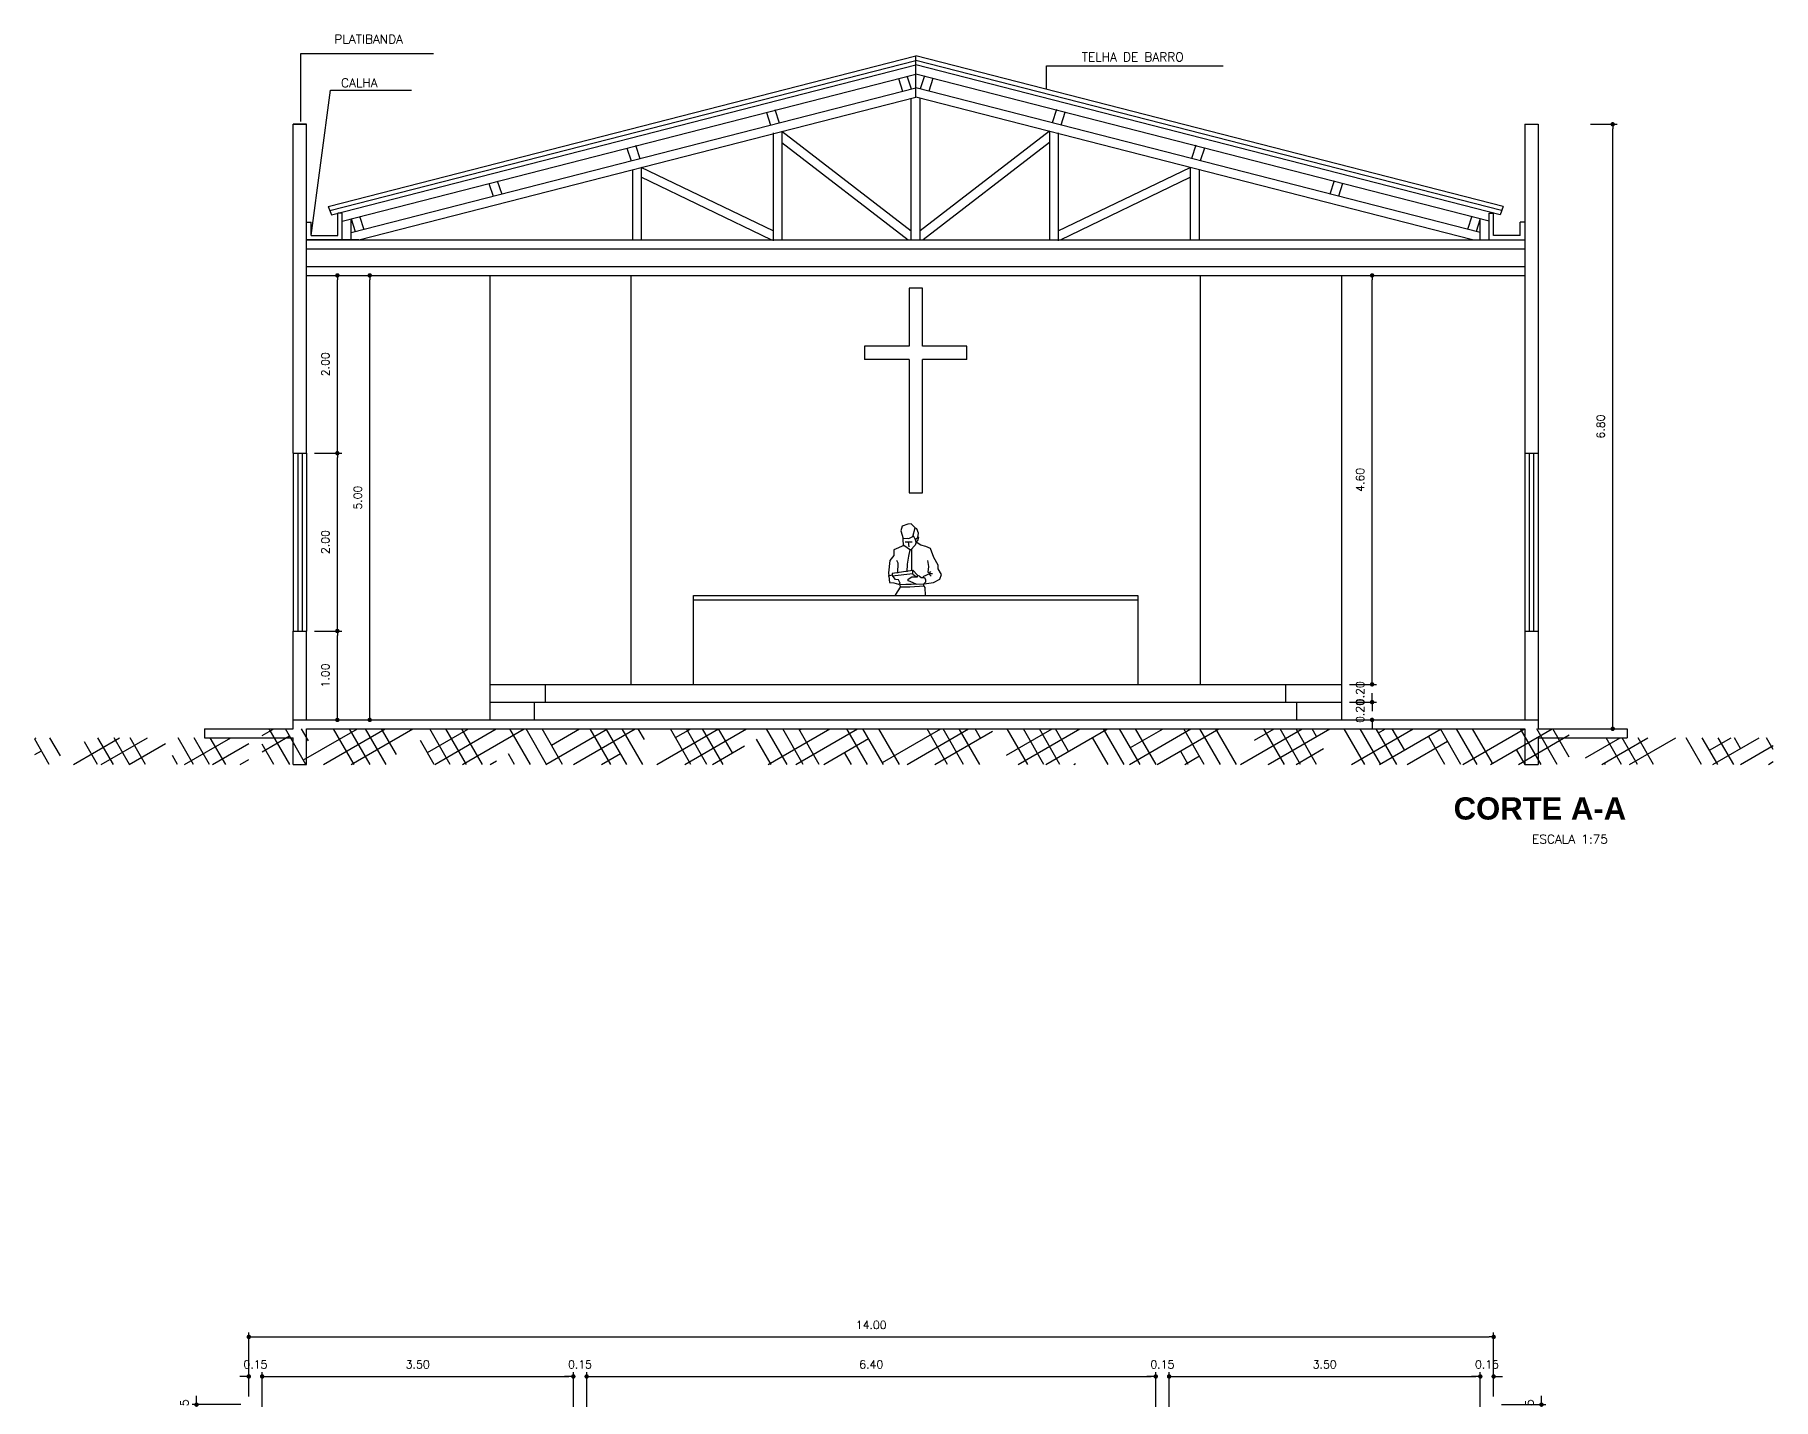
# Model space of a CAD drawing. Extents: x -230.3 to -156.5, y 53.3 to 122.6.
# Drawn here: x -176.05 to -156.5, y 107.28 to 122.63 of the extents above; entities that cross this region are included whole.
import ezdxf
from ezdxf.enums import TextEntityAlignment as Align

# ---------------------------------------------------------------- set-up
doc = ezdxf.new("R2010")
doc.units = 0
doc.header["$MEASUREMENT"] = 0
doc.layers.get('DEFPOINTS').update_dxf_attribs({"linetype": 'CONTINUOUS'})
for name, color, linetype in [('ACESSÓRIO', 2, 'CONTINUOUS'), ('ALVENARIA', 7, 'CONTINUOUS'), ('ALVENARIA1', 44, 'CONTINUOUS'), ('COBERTURA', 6, 'CONTINUOUS'), ('COTA', 1, 'CONTINUOUS'), ('GENTE', 1, 'CONTINUOUS'), ('HATCH', 30, 'CONTINUOUS'), ('JAPOR', 142, 'CONTINUOUS'), ('TEXTO2', 40, 'CONTINUOUS'), ('TEXTO5', 5, 'CONTINUOUS')]:
    doc.layers.add(name, color=color, linetype=linetype)
doc.styles.add('SANSSERIFBOLD', font='sasb____.pfb')
doc.styles.add('SIMPLEX', font='SIMPLEX.SHX')
doc.dimstyles.new('DIM50', dxfattribs={"dimtxt": 0.09, "dimasz": 0.05, "dimexe": 0.05, "dimexo": 0.09, "dimgap": 0.09, "dimtad": 1, "dimzin": 0, "dimdsep": 46, "dimtxsty": 'SIMPLEX', "dimblk": 'DOT', "dimcen": 0.09, "dimadec": 0, "dimazin": 0, "dimtfac": 1, "dimtix": 1, "dimtofl": 0, "dimtmove": 2, "dimatfit": 3, "dimldrblk": 'DOT', "dimfxl": 1, "dimtolj": 1, "dimtzin": 0, "dimarcsym": 0})

# ---------------------------------------------------------------- blocks, each defined once
blk = doc.blocks.new('DOT')
at = {"layer": 'ALVENARIA', "color": 0, "linetype": 'ByBlock'}
blk.add_line((-0.5, 0), (-1, 0), dxfattribs=at)
at = {"layer": 'ALVENARIA', "color": 0, "linetype": 'ByBlock', "const_width": 0.5}
blk.add_lwpolyline([(-0.25, 0, 1), (0.25, 0, 1)], format="xyb", close=True, dxfattribs=at)
blk = doc.blocks.new('*D63')
at = {"layer": 'COTA', "color": 0, "lineweight": -2}
for p, q in [((-172.525, 119.919), (-172.23, 119.919)), ((-172.28, 114.969), (-172.28, 119.869)), ((-172.525, 114.919), (-172.23, 114.919))]:
    blk.add_line(p, q, dxfattribs=at)
at = {"layer": 'DEFPOINTS', "color": 0}
for p in [(-172.615, 119.919), (-172.28, 119.919), (-172.615, 114.919)]:
    blk.add_point(p, dxfattribs=at)
at = {"layer": 'COTA', "color": 0, "lineweight": -2, "xscale": 0.05, "yscale": 0.05, "zscale": 0.05}
for p, rotation in [((-172.28, 119.919), 90), ((-172.28, 114.919), 270)]:
    blk.add_blockref('DOT', p, dxfattribs=dict(at, rotation=rotation))
at = {"layer": 'COTA', "color": 0, "insert": (-172.415, 117.419), "char_height": 0.09, "attachment_point": 5, "rotation": 90, "style": 'SIMPLEX'}
blk.add_mtext('\\A1;5.00', dxfattribs=at)
blk = doc.blocks.new('*D64')
at = {"layer": 'COTA', "color": 0, "lineweight": -2}
for p, q in [((-161.007, 115.169), (-161.007, 115.219)), ((-161.262, 115.119), (-160.957, 115.119)), ((-161.262, 114.919), (-160.957, 114.919)), ((-161.007, 114.869), (-161.007, 114.819))]:
    blk.add_line(p, q, dxfattribs=at)
at = {"layer": 'DEFPOINTS', "color": 0}
for p in [(-161.352, 115.119), (-161.007, 115.119), (-161.352, 114.919)]:
    blk.add_point(p, dxfattribs=at)
at = {"layer": 'COTA', "color": 0, "lineweight": -2, "xscale": 0.05, "yscale": 0.05, "zscale": 0.05}
for p, rotation in [((-161.007, 115.119), 270), ((-161.007, 114.919), 90)]:
    blk.add_blockref('DOT', p, dxfattribs=dict(at, rotation=rotation))
at = {"layer": 'COTA', "color": 0, "insert": (-161.142, 115.019), "char_height": 0.09, "attachment_point": 5, "rotation": 90, "style": 'SIMPLEX'}
blk.add_mtext('\\A1;0.20', dxfattribs=at)
blk = doc.blocks.new('*D65')
at = {"layer": 'COTA', "color": 0, "lineweight": -2}
for p, q in [((-161.007, 115.369), (-161.007, 115.419)), ((-161.262, 115.319), (-160.957, 115.319)), ((-161.007, 115.069), (-161.007, 115.019))]:
    blk.add_line(p, q, dxfattribs=at)
at = {"layer": 'DEFPOINTS', "color": 0}
for p in [(-161.352, 115.319), (-161.007, 115.319), (-161.352, 115.119)]:
    blk.add_point(p, dxfattribs=at)
at = {"layer": 'COTA', "color": 0, "lineweight": -2, "xscale": 0.05, "yscale": 0.05, "zscale": 0.05}
for p, rotation in [((-161.007, 115.319), 270), ((-161.007, 115.119), 90)]:
    blk.add_blockref('DOT', p, dxfattribs=dict(at, rotation=rotation))
at = {"layer": 'COTA', "color": 0, "insert": (-161.142, 115.219), "char_height": 0.09, "attachment_point": 5, "rotation": 90, "style": 'SIMPLEX'}
blk.add_mtext('\\A1;0.20', dxfattribs=at)
blk = doc.blocks.new('*D66')
at = {"layer": 'COTA', "color": 0, "lineweight": -2}
for p, q in [((-161.262, 119.919), (-160.957, 119.919)), ((-161.007, 115.369), (-161.007, 119.869))]:
    blk.add_line(p, q, dxfattribs=at)
at = {"layer": 'DEFPOINTS', "color": 0}
for p in [(-161.352, 119.919), (-161.007, 119.919), (-161.352, 115.319)]:
    blk.add_point(p, dxfattribs=at)
at = {"layer": 'COTA', "color": 0, "lineweight": -2, "xscale": 0.05, "yscale": 0.05, "zscale": 0.05}
for p, rotation in [((-161.007, 119.919), 90), ((-161.007, 115.319), 270)]:
    blk.add_blockref('DOT', p, dxfattribs=dict(at, rotation=rotation))
at = {"layer": 'COTA', "color": 0, "insert": (-161.142, 117.619), "char_height": 0.09, "attachment_point": 5, "rotation": 90, "style": 'SIMPLEX'}
blk.add_mtext('\\A1;4.60', dxfattribs=at)
blk = doc.blocks.new('*D68')
at = {"layer": 'COTA', "color": 0, "lineweight": -2}
for p, q in [((-158.55, 121.619), (-158.251, 121.619)), ((-158.301, 114.869), (-158.301, 121.569)), ((-158.55, 114.819), (-158.251, 114.819))]:
    blk.add_line(p, q, dxfattribs=at)
at = {"layer": 'DEFPOINTS', "color": 0}
for p in [(-158.64, 121.619), (-158.301, 121.619), (-158.64, 114.819)]:
    blk.add_point(p, dxfattribs=at)
at = {"layer": 'COTA', "color": 0, "lineweight": -2, "xscale": 0.05, "yscale": 0.05, "zscale": 0.05}
for p, rotation in [((-158.301, 121.619), 90), ((-158.301, 114.819), 270)]:
    blk.add_blockref('DOT', p, dxfattribs=dict(at, rotation=rotation))
at = {"layer": 'COTA', "color": 0, "insert": (-158.436, 118.219), "char_height": 0.09, "attachment_point": 5, "rotation": 90, "style": 'SIMPLEX'}
blk.add_mtext('\\A1;6.80', dxfattribs=at)
blk = doc.blocks.new('*D122')
at = {"layer": 'COTA', "color": 0, "lineweight": -2}
for p, q in [((-159.84, 107.534), (-159.89, 107.534)), ((-159.64, 107.307), (-159.64, 107.584)), ((-159.59, 107.534), (-159.54, 107.534))]:
    blk.add_line(p, q, dxfattribs=at)
at = {"layer": 'DEFPOINTS', "color": 0}
for p in [(-159.64, 107.534), (-159.64, 107.217), (-159.79, 107.067)]:
    blk.add_point(p, dxfattribs=at)
at = {"layer": 'COTA', "color": 0, "lineweight": -2, "xscale": 0.05, "yscale": 0.05, "zscale": 0.05}
blk.add_blockref('DOT', (-159.79, 107.534), dxfattribs=at)
at = {"layer": 'COTA', "color": 0, "lineweight": -2, "xscale": 0.05, "yscale": 0.05, "zscale": 0.05, "rotation": 180}
blk.add_blockref('DOT', (-159.64, 107.534), dxfattribs=at)
at = {"layer": 'COTA', "color": 0, "insert": (-159.715, 107.669), "char_height": 0.09, "attachment_point": 5, "style": 'SIMPLEX'}
blk.add_mtext('\\A1;0.15', dxfattribs=at)
blk = doc.blocks.new('*D121')
at = {"layer": 'COTA', "color": 0, "lineweight": -2}
for p, q in [((-163.24, 107.534), (-159.84, 107.534)), ((-159.79, 107.157), (-159.79, 107.584))]:
    blk.add_line(p, q, dxfattribs=at)
at = {"layer": 'DEFPOINTS', "color": 0}
for p in [(-159.79, 107.534), (-163.29, 107.067), (-159.79, 107.067)]:
    blk.add_point(p, dxfattribs=at)
at = {"layer": 'COTA', "color": 0, "lineweight": -2, "xscale": 0.05, "yscale": 0.05, "zscale": 0.05, "rotation": 180}
blk.add_blockref('DOT', (-163.29, 107.534), dxfattribs=at)
at = {"layer": 'COTA', "color": 0, "lineweight": -2, "xscale": 0.05, "yscale": 0.05, "zscale": 0.05}
blk.add_blockref('DOT', (-159.79, 107.534), dxfattribs=at)
at = {"layer": 'COTA', "color": 0, "insert": (-161.54, 107.669), "char_height": 0.09, "attachment_point": 5, "style": 'SIMPLEX'}
blk.add_mtext('\\A1;3.50', dxfattribs=at)
blk = doc.blocks.new('*D120')
at = {"layer": 'COTA', "color": 0, "lineweight": -2}
for p, q in [((-163.49, 107.534), (-163.54, 107.534)), ((-163.29, 107.157), (-163.29, 107.584)), ((-163.24, 107.534), (-163.19, 107.534))]:
    blk.add_line(p, q, dxfattribs=at)
at = {"layer": 'DEFPOINTS', "color": 0}
for p in [(-163.29, 107.534), (-163.44, 107.067), (-163.29, 107.067)]:
    blk.add_point(p, dxfattribs=at)
at = {"layer": 'COTA', "color": 0, "lineweight": -2, "xscale": 0.05, "yscale": 0.05, "zscale": 0.05}
blk.add_blockref('DOT', (-163.44, 107.534), dxfattribs=at)
at = {"layer": 'COTA', "color": 0, "lineweight": -2, "xscale": 0.05, "yscale": 0.05, "zscale": 0.05, "rotation": 180}
blk.add_blockref('DOT', (-163.29, 107.534), dxfattribs=at)
at = {"layer": 'COTA', "color": 0, "insert": (-163.365, 107.669), "char_height": 0.09, "attachment_point": 5, "style": 'SIMPLEX'}
blk.add_mtext('\\A1;0.15', dxfattribs=at)
blk = doc.blocks.new('*D119')
at = {"layer": 'COTA', "color": 0, "lineweight": -2}
for p, q in [((-169.79, 107.534), (-163.49, 107.534)), ((-163.44, 107.157), (-163.44, 107.584))]:
    blk.add_line(p, q, dxfattribs=at)
at = {"layer": 'DEFPOINTS', "color": 0}
for p in [(-163.44, 107.534), (-169.84, 107.067), (-163.44, 107.067)]:
    blk.add_point(p, dxfattribs=at)
at = {"layer": 'COTA', "color": 0, "lineweight": -2, "xscale": 0.05, "yscale": 0.05, "zscale": 0.05, "rotation": 180}
blk.add_blockref('DOT', (-169.84, 107.534), dxfattribs=at)
at = {"layer": 'COTA', "color": 0, "lineweight": -2, "xscale": 0.05, "yscale": 0.05, "zscale": 0.05}
blk.add_blockref('DOT', (-163.44, 107.534), dxfattribs=at)
at = {"layer": 'COTA', "color": 0, "insert": (-166.64, 107.669), "char_height": 0.09, "attachment_point": 5, "style": 'SIMPLEX'}
blk.add_mtext('\\A1;6.40', dxfattribs=at)
blk = doc.blocks.new('*D118')
at = {"layer": 'COTA', "color": 0, "lineweight": -2}
for p, q in [((-170.04, 107.534), (-170.09, 107.534)), ((-169.84, 107.157), (-169.84, 107.584)), ((-169.79, 107.534), (-169.74, 107.534))]:
    blk.add_line(p, q, dxfattribs=at)
at = {"layer": 'DEFPOINTS', "color": 0}
for p in [(-169.84, 107.534), (-169.99, 107.067), (-169.84, 107.067)]:
    blk.add_point(p, dxfattribs=at)
at = {"layer": 'COTA', "color": 0, "lineweight": -2, "xscale": 0.05, "yscale": 0.05, "zscale": 0.05}
blk.add_blockref('DOT', (-169.99, 107.534), dxfattribs=at)
at = {"layer": 'COTA', "color": 0, "lineweight": -2, "xscale": 0.05, "yscale": 0.05, "zscale": 0.05, "rotation": 180}
blk.add_blockref('DOT', (-169.84, 107.534), dxfattribs=at)
at = {"layer": 'COTA', "color": 0, "insert": (-169.915, 107.669), "char_height": 0.09, "attachment_point": 5, "style": 'SIMPLEX'}
blk.add_mtext('\\A1;0.15', dxfattribs=at)
blk = doc.blocks.new('*D117')
at = {"layer": 'COTA', "color": 0, "lineweight": -2}
for p, q in [((-173.44, 107.534), (-170.04, 107.534)), ((-169.99, 107.157), (-169.99, 107.584))]:
    blk.add_line(p, q, dxfattribs=at)
at = {"layer": 'DEFPOINTS', "color": 0}
for p in [(-169.99, 107.534), (-173.49, 107.067), (-169.99, 107.067)]:
    blk.add_point(p, dxfattribs=at)
at = {"layer": 'COTA', "color": 0, "lineweight": -2, "xscale": 0.05, "yscale": 0.05, "zscale": 0.05, "rotation": 180}
blk.add_blockref('DOT', (-173.49, 107.534), dxfattribs=at)
at = {"layer": 'COTA', "color": 0, "lineweight": -2, "xscale": 0.05, "yscale": 0.05, "zscale": 0.05}
blk.add_blockref('DOT', (-169.99, 107.534), dxfattribs=at)
at = {"layer": 'COTA', "color": 0, "insert": (-171.74, 107.669), "char_height": 0.09, "attachment_point": 5, "style": 'SIMPLEX'}
blk.add_mtext('\\A1;3.50', dxfattribs=at)
blk = doc.blocks.new('*D116')
at = {"layer": 'COTA', "color": 0, "lineweight": -2}
for p, q in [((-173.69, 107.534), (-173.74, 107.534)), ((-173.64, 107.307), (-173.64, 107.584)), ((-173.49, 107.157), (-173.49, 107.584)), ((-173.44, 107.534), (-173.39, 107.534))]:
    blk.add_line(p, q, dxfattribs=at)
at = {"layer": 'DEFPOINTS', "color": 0}
for p in [(-173.49, 107.534), (-173.64, 107.217), (-173.49, 107.067)]:
    blk.add_point(p, dxfattribs=at)
at = {"layer": 'COTA', "color": 0, "lineweight": -2, "xscale": 0.05, "yscale": 0.05, "zscale": 0.05}
blk.add_blockref('DOT', (-173.64, 107.534), dxfattribs=at)
at = {"layer": 'COTA', "color": 0, "lineweight": -2, "xscale": 0.05, "yscale": 0.05, "zscale": 0.05, "rotation": 180}
blk.add_blockref('DOT', (-173.49, 107.534), dxfattribs=at)
at = {"layer": 'COTA', "color": 0, "insert": (-173.565, 107.669), "char_height": 0.09, "attachment_point": 5, "style": 'SIMPLEX'}
blk.add_mtext('\\A1;0.15', dxfattribs=at)
blk = doc.blocks.new('*D165')
at = {"layer": 'COTA', "color": 0, "lineweight": -2}
for p, q in [((-173.73, 107.217), (-174.278, 107.217)), ((-174.228, 107.267), (-174.228, 107.317)), ((-173.73, 107.067), (-174.278, 107.067)), ((-174.228, 107.017), (-174.228, 106.967))]:
    blk.add_line(p, q, dxfattribs=at)
at = {"layer": 'DEFPOINTS', "color": 0}
for p in [(-174.228, 107.217), (-173.64, 107.217), (-173.64, 107.067)]:
    blk.add_point(p, dxfattribs=at)
at = {"layer": 'COTA', "color": 0, "lineweight": -2, "xscale": 0.05, "yscale": 0.05, "zscale": 0.05}
for p, rotation in [((-174.228, 107.217), 270), ((-174.228, 107.067), 90)]:
    blk.add_blockref('DOT', p, dxfattribs=dict(at, rotation=rotation))
at = {"layer": 'COTA', "color": 0, "insert": (-174.363, 107.142), "char_height": 0.09, "attachment_point": 5, "rotation": 90, "style": 'SIMPLEX'}
blk.add_mtext('\\A1;0.15', dxfattribs=at)
blk = doc.blocks.new('*D168')
at = {"layer": 'COTA', "color": 0, "lineweight": -2}
for p, q in [((-173.64, 107.307), (-173.64, 108.029)), ((-173.59, 107.979), (-159.69, 107.979)), ((-159.64, 107.307), (-159.64, 108.029))]:
    blk.add_line(p, q, dxfattribs=at)
at = {"layer": 'DEFPOINTS', "color": 0}
for p in [(-159.64, 107.979), (-173.64, 107.217), (-159.64, 107.217)]:
    blk.add_point(p, dxfattribs=at)
at = {"layer": 'COTA', "color": 0, "lineweight": -2, "xscale": 0.05, "yscale": 0.05, "zscale": 0.05, "rotation": 180}
blk.add_blockref('DOT', (-173.64, 107.979), dxfattribs=at)
at = {"layer": 'COTA', "color": 0, "lineweight": -2, "xscale": 0.05, "yscale": 0.05, "zscale": 0.05}
blk.add_blockref('DOT', (-159.64, 107.979), dxfattribs=at)
at = {"layer": 'COTA', "color": 0, "insert": (-166.64, 108.114), "char_height": 0.09, "attachment_point": 5, "style": 'SIMPLEX'}
blk.add_mtext('\\A1;14.00', dxfattribs=at)
blk = doc.blocks.new('*D189')
at = {"layer": 'COTA', "color": 0, "lineweight": -2}
for p, q in [((-172.9, 115.919), (-172.594, 115.919)), ((-172.644, 114.969), (-172.644, 115.869)), ((-172.9, 114.919), (-172.594, 114.919))]:
    blk.add_line(p, q, dxfattribs=at)
at = {"layer": 'DEFPOINTS', "color": 0}
for p in [(-172.99, 115.919), (-172.644, 115.919), (-172.99, 114.919)]:
    blk.add_point(p, dxfattribs=at)
at = {"layer": 'COTA', "color": 0, "lineweight": -2, "xscale": 0.05, "yscale": 0.05, "zscale": 0.05}
for p, rotation in [((-172.644, 115.919), 90), ((-172.644, 114.919), 270)]:
    blk.add_blockref('DOT', p, dxfattribs=dict(at, rotation=rotation))
at = {"layer": 'COTA', "color": 0, "insert": (-172.779, 115.419), "char_height": 0.09, "attachment_point": 5, "rotation": 90, "style": 'SIMPLEX'}
blk.add_mtext('\\A1;1.00', dxfattribs=at)
blk = doc.blocks.new('*D190')
at = {"layer": 'COTA', "color": 0, "lineweight": -2}
for p, q in [((-172.9, 117.919), (-172.594, 117.919)), ((-172.644, 115.969), (-172.644, 117.869)), ((-172.9, 115.919), (-172.594, 115.919))]:
    blk.add_line(p, q, dxfattribs=at)
at = {"layer": 'DEFPOINTS', "color": 0}
for p in [(-172.99, 117.919), (-172.644, 117.919), (-172.99, 115.919)]:
    blk.add_point(p, dxfattribs=at)
at = {"layer": 'COTA', "color": 0, "lineweight": -2, "xscale": 0.05, "yscale": 0.05, "zscale": 0.05}
for p, rotation in [((-172.644, 117.919), 90), ((-172.644, 115.919), 270)]:
    blk.add_blockref('DOT', p, dxfattribs=dict(at, rotation=rotation))
at = {"layer": 'COTA', "color": 0, "insert": (-172.779, 116.919), "char_height": 0.09, "attachment_point": 5, "rotation": 90, "style": 'SIMPLEX'}
blk.add_mtext('\\A1;2.00', dxfattribs=at)
blk = doc.blocks.new('*D191')
at = {"layer": 'COTA', "color": 0, "lineweight": -2}
for p, q in [((-172.9, 119.919), (-172.594, 119.919)), ((-172.644, 117.969), (-172.644, 119.869)), ((-172.9, 117.919), (-172.594, 117.919))]:
    blk.add_line(p, q, dxfattribs=at)
at = {"layer": 'DEFPOINTS', "color": 0}
for p in [(-172.99, 119.919), (-172.644, 119.919), (-172.99, 117.919)]:
    blk.add_point(p, dxfattribs=at)
at = {"layer": 'COTA', "color": 0, "lineweight": -2, "xscale": 0.05, "yscale": 0.05, "zscale": 0.05}
for p, rotation in [((-172.644, 119.919), 90), ((-172.644, 117.919), 270)]:
    blk.add_blockref('DOT', p, dxfattribs=dict(at, rotation=rotation))
at = {"layer": 'COTA', "color": 0, "insert": (-172.779, 118.919), "char_height": 0.09, "attachment_point": 5, "rotation": 90, "style": 'SIMPLEX'}
blk.add_mtext('\\A1;2.00', dxfattribs=at)
blk = doc.blocks.new('*D208')
at = {"layer": 'COTA', "color": 0, "lineweight": -2}
for p, q in [((-159.55, 107.217), (-159.052, 107.217)), ((-159.102, 107.267), (-159.102, 107.317)), ((-159.7, 107.067), (-159.052, 107.067)), ((-159.102, 107.017), (-159.102, 106.967))]:
    blk.add_line(p, q, dxfattribs=at)
at = {"layer": 'DEFPOINTS', "color": 0}
for p in [(-159.64, 107.217), (-159.102, 107.217), (-159.79, 107.067)]:
    blk.add_point(p, dxfattribs=at)
at = {"layer": 'COTA', "color": 0, "lineweight": -2, "xscale": 0.05, "yscale": 0.05, "zscale": 0.05}
for p, rotation in [((-159.102, 107.217), 270), ((-159.102, 107.067), 90)]:
    blk.add_blockref('DOT', p, dxfattribs=dict(at, rotation=rotation))
at = {"layer": 'COTA', "color": 0, "insert": (-159.237, 107.142), "char_height": 0.09, "attachment_point": 5, "rotation": 90, "style": 'SIMPLEX'}
blk.add_mtext('\\A1;0.15', dxfattribs=at)

msp = doc.modelspace()

# ---------------------------------------------------------------- hatches: boundary and pattern name
at = {"layer": 'HATCH'}
h = msp.add_hatch(dxfattribs=at)
h.set_pattern_fill('HOUND', color=256, scale=2.5, angle=30, style=0)
h.set_pattern_definition([(30, (0.98129, -0.67255), (0.46314088, 0.44781647), [2.5, -1.25]), (120, (0.98129, -0.67255), (0.17718353, -0.61939088), [2.5, -1.25])])
h.paths.add_polyline_path([(-158.79, 114.819), (-173.49, 114.819), (-173.49, 114.419), (-158.79, 114.419)])
h.paths.add_polyline_path([(-156.496, 114.719), (-157.64, 114.719), (-158.64, 114.719), (-158.64, 114.419), (-156.496, 114.419)])
h.paths.add_polyline_path([(-173.64, 114.719), (-174.64, 114.719), (-176.047, 114.719), (-176.047, 114.419), (-173.64, 114.419)])

# ---------------------------------------------------------------- linework, layer by layer
at = {"layer": 'ACESSÓRIO'}
for p, q in [((-168.64, 115.319), (-168.64, 116.319)), ((-168.64, 116.319), (-163.64, 116.319)), ((-168.64, 116.269), (-163.64, 116.269)), ((-163.64, 116.319), (-163.64, 115.319))]:
    msp.add_line(p, q, dxfattribs=at)
at = {"layer": 'ALVENARIA'}
for p, q in [((-173.14, 121.619), (-172.99, 121.619)), ((-173.14, 117.919), (-173.14, 121.619)), ((-172.99, 121.619), (-173.14, 121.619)), ((-172.99, 117.919), (-172.99, 121.619)), ((-159.29, 121.619), (-159.29, 117.919)), ((-159.29, 121.619), (-159.14, 121.619)), ((-159.14, 121.619), (-159.14, 117.919)), ((-173.14, 117.919), (-172.99, 117.919)), ((-159.29, 117.919), (-159.14, 117.919)), ((-173.14, 114.819), (-173.14, 115.919)), ((-173.14, 115.919), (-172.99, 115.919)), ((-172.99, 114.919), (-172.99, 115.919)), ((-159.29, 115.919), (-159.29, 114.919)), ((-159.29, 115.919), (-159.14, 115.919)), ((-159.14, 115.919), (-159.14, 114.819)), ((-174.14, 114.819), (-173.14, 114.819)), ((-174.14, 114.819), (-174.14, 114.719)), ((-173.14, 114.919), (-159.14, 114.919)), ((-172.99, 114.419), (-172.99, 114.819)), ((-172.99, 114.819), (-159.29, 114.819)), ((-159.29, 114.819), (-159.29, 114.419)), ((-159.14, 114.819), (-158.14, 114.819)), ((-158.14, 114.819), (-158.14, 114.719)), ((-174.14, 114.719), (-173.14, 114.719)), ((-173.14, 114.419), (-173.14, 114.719)), ((-159.14, 114.719), (-158.14, 114.719)), ((-159.14, 114.719), (-159.14, 114.419)), ((-173.14, 114.419), (-172.99, 114.419)), ((-159.29, 114.419), (-159.14, 114.419))]:
    msp.add_line(p, q, dxfattribs=at)
at = {"layer": 'ALVENARIA1'}
for p, q in [((-172.99, 120.019), (-159.29, 120.019)), ((-172.99, 119.919), (-159.29, 119.919)), ((-170.928, 119.919), (-170.928, 114.919)), ((-169.34, 115.319), (-169.34, 119.919)), ((-162.94, 119.919), (-162.94, 115.319)), ((-161.352, 119.919), (-161.352, 114.919)), ((-170.928, 115.319), (-161.352, 115.319)), ((-170.928, 115.119), (-161.352, 115.119))]:
    msp.add_line(p, q, dxfattribs=at)
at = {"layer": 'COBERTURA'}
for p, q in [((-172.747, 120.695), (-166.14, 122.39)), ((-172.729, 120.648), (-166.14, 122.338)), ((-172.711, 120.601), (-166.14, 122.287)), ((-159.533, 120.695), (-166.14, 122.39)), ((-166.14, 121.925), (-166.14, 122.39)), ((-166.14, 121.925), (-166.14, 122.39)), ((-159.551, 120.648), (-166.14, 122.338)), ((-159.568, 120.601), (-166.14, 122.287)), ((-172.59, 120.529), (-166.14, 122.183)), ((-172.49, 120.4), (-166.14, 122.028)), ((-166.334, 122.134), (-166.287, 121.991)), ((-166.239, 122.165), (-166.19, 122.016)), ((-159.69, 120.529), (-166.14, 122.183)), ((-159.79, 120.4), (-166.14, 122.028)), ((-166.041, 122.165), (-166.09, 122.016)), ((-165.946, 122.134), (-165.993, 121.991)), ((-172.401, 120.319), (-166.14, 121.925)), ((-166.19, 120.319), (-166.19, 121.912)), ((-159.879, 120.319), (-166.14, 121.925)), ((-166.09, 120.319), (-166.09, 121.912)), ((-167.819, 121.753), (-167.772, 121.61)), ((-167.724, 121.784), (-167.675, 121.635)), ((-166.19, 120.319), (-166.19, 121.612)), ((-166.19, 120.319), (-166.19, 121.612)), ((-166.19, 120.319), (-166.19, 121.612)), ((-166.19, 120.319), (-166.19, 121.612)), ((-166.19, 120.319), (-166.19, 121.612)), ((-166.09, 120.319), (-166.09, 121.612)), ((-166.09, 120.319), (-166.09, 121.612)), ((-166.09, 120.319), (-166.09, 121.612)), ((-166.09, 120.319), (-166.09, 121.612)), ((-166.09, 120.319), (-166.09, 121.612)), ((-164.556, 121.784), (-164.605, 121.635)), ((-164.461, 121.753), (-164.508, 121.61)), ((-167.744, 121.524), (-167.744, 120.308)), ((-167.644, 121.54), (-166.19, 120.419)), ((-167.644, 121.54), (-167.644, 120.319)), ((-164.636, 121.54), (-166.09, 120.419)), ((-164.636, 121.54), (-164.636, 120.319)), ((-164.536, 121.524), (-164.536, 120.308)), ((-169.387, 121.351), (-169.34, 121.208)), ((-169.292, 121.382), (-169.243, 121.233)), ((-167.644, 121.413), (-166.224, 120.319)), ((-164.636, 121.413), (-166.056, 120.319)), ((-162.988, 121.382), (-163.037, 121.233)), ((-162.893, 121.351), (-162.94, 121.208)), ((-169.326, 121.108), (-169.326, 120.319)), ((-167.744, 120.419), (-169.226, 121.134)), ((-169.226, 121.134), (-169.226, 120.319)), ((-164.536, 120.419), (-163.053, 121.134)), ((-163.053, 121.134), (-163.053, 120.319)), ((-162.953, 121.108), (-162.953, 120.319)), ((-170.94, 120.952), (-170.893, 120.809)), ((-170.845, 120.983), (-170.796, 120.834)), ((-167.767, 120.319), (-169.226, 121.023)), ((-164.513, 120.319), (-163.053, 121.023)), ((-161.435, 120.983), (-161.484, 120.834)), ((-161.34, 120.952), (-161.386, 120.809)), ((-172.747, 120.695), (-172.711, 120.601)), ((-159.533, 120.695), (-159.568, 120.601)), ((-172.99, 120.519), (-172.94, 120.519)), ((-172.94, 120.369), (-172.94, 120.519)), ((-172.64, 120.369), (-172.64, 120.619)), ((-172.59, 120.619), (-172.64, 120.619)), ((-172.59, 120.319), (-172.59, 120.619)), ((-172.49, 120.319), (-172.49, 120.555)), ((-172.49, 120.555), (-172.443, 120.412)), ((-172.395, 120.586), (-172.346, 120.437)), ((-159.885, 120.586), (-159.934, 120.437)), ((-159.79, 120.555), (-159.837, 120.412)), ((-159.79, 120.319), (-159.79, 120.555)), ((-159.69, 120.319), (-159.69, 120.619)), ((-159.69, 120.619), (-159.64, 120.619)), ((-159.64, 120.369), (-159.64, 120.619)), ((-159.29, 120.519), (-159.34, 120.519)), ((-159.34, 120.369), (-159.34, 120.519)), ((-172.99, 120.319), (-159.379, 120.319)), ((-172.401, 120.319), (-172.99, 120.319)), ((-172.94, 120.369), (-172.64, 120.369)), ((-159.879, 120.319), (-159.29, 120.319)), ((-159.34, 120.369), (-159.64, 120.369)), ((-172.99, 120.219), (-159.29, 120.219))]:
    msp.add_line(p, q, dxfattribs=at)
at = {"layer": 'COTA'}
for p, q in [((-173.053, 121.65), (-173.053, 122.416)), ((-173.053, 122.416), (-171.562, 122.416)), ((-164.668, 122.009), (-164.668, 122.278)), ((-164.668, 122.278), (-162.68, 122.278)), ((-172.94, 120.369), (-172.722, 122.002)), ((-172.722, 122.002), (-171.811, 122.002))]:
    msp.add_line(p, q, dxfattribs=at)
at = {"layer": 'GENTE'}
for p, q in [((-166.23, 117.121), (-166.292, 117.097)), ((-166.192, 117.126), (-166.23, 117.121)), ((-166.145, 117.078), (-166.192, 117.126)), ((-166.292, 117.097), (-166.306, 117.045)), ((-166.306, 117.045), (-166.282, 116.96)), ((-166.282, 116.96), (-166.235, 116.964)), ((-166.278, 116.874), (-166.282, 116.96)), ((-166.259, 116.922), (-166.178, 116.922)), ((-166.235, 116.964), (-166.216, 116.96)), ((-166.225, 116.922), (-166.216, 116.865)), ((-166.216, 116.96), (-166.173, 116.983)), ((-166.173, 116.983), (-166.145, 117.078)), ((-166.168, 116.993), (-166.159, 116.979)), ((-166.159, 116.979), (-166.145, 116.95)), ((-166.126, 117.069), (-166.149, 117.078)), ((-166.145, 116.95), (-166.116, 116.969)), ((-166.135, 116.917), (-166.145, 116.955)), ((-166.116, 116.945), (-166.135, 116.917)), ((-166.107, 117.021), (-166.126, 117.069)), ((-166.116, 116.969), (-166.107, 117.021)), ((-166.116, 116.979), (-166.107, 116.974)), ((-166.107, 116.974), (-166.116, 116.945)), ((-166.387, 116.77), (-166.43, 116.712)), ((-166.273, 116.879), (-166.387, 116.831)), ((-166.387, 116.831), (-166.387, 116.77)), ((-166.197, 116.827), (-166.273, 116.879)), ((-166.221, 116.76), (-166.235, 116.67)), ((-166.206, 116.831), (-166.221, 116.76)), ((-166.145, 116.884), (-166.197, 116.827)), ((-166.187, 116.841), (-166.187, 116.693)), ((-166.135, 116.917), (-166.145, 116.884)), ((-166.083, 116.884), (-166.135, 116.917)), ((-166.026, 116.869), (-166.083, 116.884)), ((-165.974, 116.846), (-166.026, 116.869)), ((-165.935, 116.746), (-165.974, 116.846)), ((-165.888, 116.66), (-165.935, 116.746)), ((-166.406, 116.546), (-166.449, 116.537)), ((-166.43, 116.712), (-166.444, 116.575)), ((-166.444, 116.575), (-166.435, 116.465)), ((-166.173, 116.598), (-166.406, 116.565)), ((-166.406, 116.541), (-166.173, 116.565)), ((-166.406, 116.565), (-166.406, 116.541)), ((-166.368, 116.499), (-166.406, 116.546)), ((-166.354, 116.717), (-166.339, 116.684)), ((-166.339, 116.684), (-166.344, 116.57)), ((-166.235, 116.67), (-166.24, 116.584)), ((-166.225, 116.503), (-166.183, 116.527)), ((-166.187, 116.693), (-166.187, 116.598)), ((-166.183, 116.527), (-166.121, 116.527)), ((-166.173, 116.565), (-166.173, 116.603)), ((-166.173, 116.603), (-166.121, 116.546)), ((-166.173, 116.56), (-166.13, 116.527)), ((-166.121, 116.546), (-166.102, 116.541)), ((-166.121, 116.527), (-166.121, 116.546)), ((-166.102, 116.541), (-166.078, 116.522)), ((-165.978, 116.565), (-166.059, 116.527)), ((-166.007, 116.712), (-165.997, 116.646)), ((-165.997, 116.646), (-166.002, 116.579)), ((-166.002, 116.579), (-165.978, 116.565)), ((-165.988, 116.565), (-165.969, 116.589)), ((-165.988, 116.565), (-165.95, 116.565)), ((-165.988, 116.56), (-165.964, 116.537)), ((-165.888, 116.617), (-165.888, 116.66)), ((-165.85, 116.556), (-165.888, 116.617)), ((-165.869, 116.503), (-165.85, 116.556)), ((-166.435, 116.465), (-166.387, 116.461)), ((-166.387, 116.461), (-166.335, 116.446)), ((-166.335, 116.494), (-166.368, 116.499)), ((-166.316, 116.413), (-166.368, 116.328)), ((-166.316, 116.456), (-166.335, 116.494)), ((-166.335, 116.446), (-166.316, 116.456)), ((-166.249, 116.442), (-166.32, 116.437)), ((-166.32, 116.437), (-166.316, 116.413)), ((-166.206, 116.413), (-166.316, 116.413)), ((-166.225, 116.442), (-166.249, 116.442)), ((-166.225, 116.484), (-166.225, 116.503)), ((-166.202, 116.475), (-166.225, 116.484)), ((-166.192, 116.442), (-166.225, 116.442)), ((-166.045, 116.423), (-166.206, 116.413)), ((-166.126, 116.442), (-166.202, 116.475)), ((-166.05, 116.446), (-166.192, 116.442)), ((-166.078, 116.522), (-166.04, 116.522)), ((-166.031, 116.47), (-166.05, 116.451)), ((-166.05, 116.423), (-166.05, 116.446)), ((-166.045, 116.451), (-165.94, 116.465)), ((-166.035, 116.408), (-166.045, 116.423)), ((-166.04, 116.522), (-166.031, 116.494)), ((-166.031, 116.319), (-166.035, 116.408)), ((-166.031, 116.494), (-166.031, 116.47)), ((-165.94, 116.465), (-165.869, 116.503)), ((-166.368, 116.328), (-166.369, 116.319))]:
    msp.add_line(p, q, dxfattribs=at)
at = {"layer": 'HATCH'}
for p, q in [((-170.304, 115.119), (-170.304, 115.319)), ((-161.976, 115.119), (-161.976, 115.319)), ((-170.428, 114.919), (-170.428, 115.119)), ((-161.852, 114.919), (-161.852, 115.119))]:
    msp.add_line(p, q, dxfattribs=at)
at = {"layer": 'JAPOR'}
for p, q in [((-166.065, 119.774), (-166.215, 119.774)), ((-166.215, 119.774), (-166.215, 119.124)), ((-166.065, 119.124), (-166.065, 119.774)), ((-166.215, 119.124), (-166.715, 119.124)), ((-166.715, 119.124), (-166.715, 118.974)), ((-165.565, 119.124), (-166.065, 119.124)), ((-165.565, 118.974), (-165.565, 119.124)), ((-166.215, 118.974), (-166.715, 118.974)), ((-166.215, 118.974), (-166.215, 117.474)), ((-165.565, 118.974), (-166.065, 118.974)), ((-166.065, 117.474), (-166.065, 118.974)), ((-173.14, 117.919), (-173.14, 115.919)), ((-173.09, 117.919), (-173.09, 115.919)), ((-173.04, 117.919), (-173.04, 115.919)), ((-172.99, 117.919), (-172.99, 115.919)), ((-159.29, 117.919), (-159.29, 115.919)), ((-159.24, 117.919), (-159.24, 115.919)), ((-159.19, 117.919), (-159.19, 115.919)), ((-159.14, 117.919), (-159.14, 115.919)), ((-166.215, 117.474), (-166.065, 117.474)), ((-166.215, 117.474), (-166.215, 117.474))]:
    msp.add_line(p, q, dxfattribs=at)

# ---------------------------------------------------------------- texts
at = {"layer": 'TEXTO2', "style": 'SIMPLEX'}
for s, p in [('PLATIBANDA', (-172.677, 122.526)), ('TELHA DE BARRO', (-164.271, 122.326)), ('CALHA', (-172.602, 122.035)), ('ESCALA 1:75', (-159.208, 113.528))]:
    msp.add_text(s, height=0.1, dxfattribs=at).set_placement(p)
at = {"layer": 'TEXTO5', "style": 'SANSSERIFBOLD'}
msp.add_text('CORTE A-A', height=0.25, dxfattribs=at).set_placement((-158.15, 113.798), align=Align.RIGHT)

# ---------------------------------------------------------------- dimensions: what is measured, and where the dimension line sits
at = {"layer": 'COTA'}
for base, p1, p2, picture, middle in [((-158.301, 121.619), (-158.64, 114.819), (-158.64, 121.619), '*D68', (-158.436, 118.219)), ((-172.644, 119.919), (-172.99, 117.919), (-172.99, 119.919), '*D191', (-172.779, 118.919)), ((-172.28, 119.919), (-172.615, 114.919), (-172.615, 119.919), '*D63', (-172.415, 117.419)), ((-172.644, 117.919), (-172.99, 115.919), (-172.99, 117.919), '*D190', (-172.779, 116.919)), ((-172.644, 115.919), (-172.99, 114.919), (-172.99, 115.919), '*D189', (-172.779, 115.419)), ((-161.007, 115.119), (-161.352, 114.919), (-161.352, 115.119), '*D64', (-161.142, 115.019)), ((-174.228, 107.217), (-173.64, 107.067), (-173.64, 107.217), '*D165', (-174.363, 107.142)), ((-159.102, 107.217), (-159.79, 107.067), (-159.64, 107.217), '*D208', (-159.237, 107.142))]:
    dim = msp.add_linear_dim(base=base, p1=p1, p2=p2, angle=90, dimstyle='DIM50', dxfattribs=at)
    dim.commit()
    dim.dimension.update_dxf_attribs({"geometry": picture, "text_midpoint": middle})
for base, p1, p2, picture, middle in [((-161.007, 119.919), (-161.352, 115.319), (-161.352, 119.919), '*D66', (-161.142, 117.619)), ((-161.007, 115.319), (-161.352, 115.119), (-161.352, 115.319), '*D65', (-161.142, 115.219))]:
    dim = msp.add_linear_dim(base=base, p1=p1, p2=p2, angle=90, dimstyle='DIM50', override={"dimse1": 1}, dxfattribs=at)
    dim.commit()
    dim.dimension.update_dxf_attribs({"geometry": picture, "text_midpoint": middle})
for base, p2, picture, middle in [((-159.64, 107.979), (-159.64, 107.217), '*D168', (-166.64, 108.114)), ((-173.49, 107.534), (-173.49, 107.067), '*D116', (-173.565, 107.669))]:
    dim = msp.add_linear_dim(base=base, p1=(-173.64, 107.217), p2=p2, dimstyle='DIM50', dxfattribs=at)
    dim.commit()
    dim.dimension.update_dxf_attribs({"geometry": picture, "text_midpoint": middle})
for base, p1, p2, picture, middle in [((-169.99, 107.534), (-173.49, 107.067), (-169.99, 107.067), '*D117', (-171.74, 107.669)), ((-169.84, 107.534), (-169.99, 107.067), (-169.84, 107.067), '*D118', (-169.915, 107.669)), ((-163.44, 107.534), (-169.84, 107.067), (-163.44, 107.067), '*D119', (-166.64, 107.669)), ((-163.29, 107.534), (-163.44, 107.067), (-163.29, 107.067), '*D120', (-163.365, 107.669)), ((-159.79, 107.534), (-163.29, 107.067), (-159.79, 107.067), '*D121', (-161.54, 107.669)), ((-159.64, 107.534), (-159.79, 107.067), (-159.64, 107.217), '*D122', (-159.715, 107.669))]:
    dim = msp.add_linear_dim(base=base, p1=p1, p2=p2, dimstyle='DIM50', override={"dimse1": 1}, dxfattribs=at)
    dim.commit()
    dim.dimension.update_dxf_attribs({"geometry": picture, "text_midpoint": middle})

doc.saveas('drawing.dxf')
